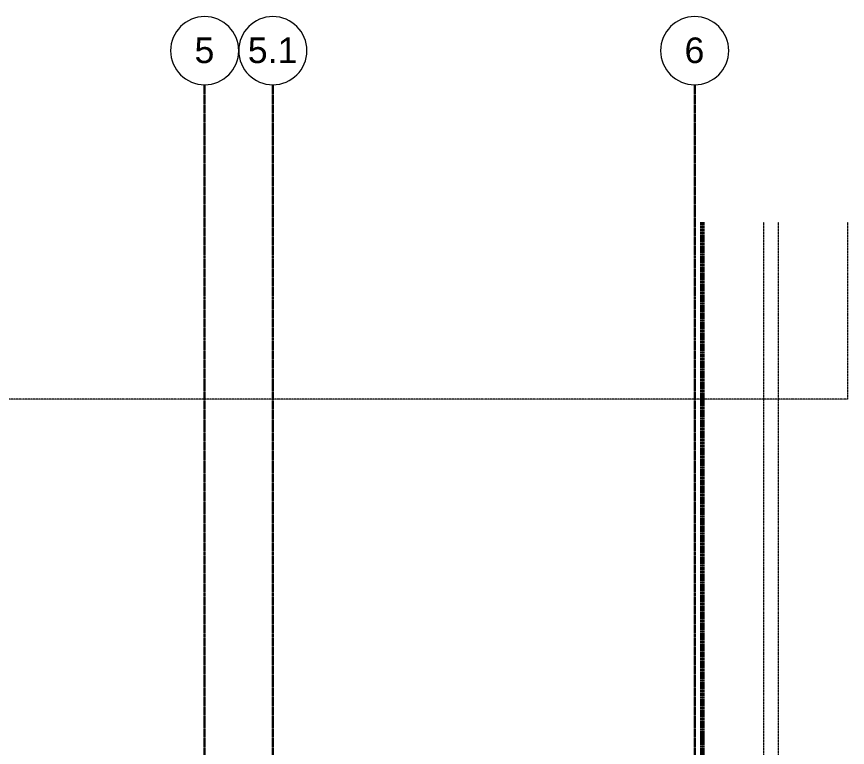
# Model space of a CAD drawing. Header units: inches. Extents: x -4110 to -1807, y 9775 to 11251.
# Drawn here: x -2261.6 to -1871.6, y 10906.8 to 11249.9 of the extents above; entities that cross this region are included whole.
import ezdxf

# ---------------------------------------------------------------- set-up
doc = ezdxf.new("R2010")
doc.units = ezdxf.units.IN
doc.header["$MEASUREMENT"] = 0
for name, pattern in [('Aligning Line 1_8_', [0.25, 0.125, -0.125]), ('Aligning Line 1_8__2_', [0.25, 0.125, -0.125]), ('Double Dash 3_8_', [1, 0.375, -0.125, 0.125, -0.125, 0.125, -0.125]), ('Grid Line 1_2_', [0.875, 0.5, -0.125, 0.125, -0.125])]:
    doc.linetypes.add(name, pattern=pattern)
for name, color, linetype, lineweight in [('0-1', 7, 'Continuous', 5), ('0-3', 250, 'Double Dash 3_8_', 60), ('0-5', 165, 'Continuous', 5), ('C-PROP-LINE-1', 250, 'Double Dash 3_8_', 60), ('G-ANNO-SYMB', 111, 'Aligning Line 1_8_', 9), ('G-ANNO-SYMB-1', 147, 'Aligning Line 1_8_', 9), ('G-ANNO-SYMB-2', 147, 'Aligning Line 1_8__2_', 9), ('S-GRID-1', 1, 'Grid Line 1_2_', 30), ('S-GRID-IDEN', 1, 'Continuous', 9), ('S-GRID-IDEN-1', 147, 'Continuous', 9)]:
    doc.layers.add(name, color=color, linetype=linetype, lineweight=lineweight)
doc.styles.add('Arial', font='arial.ttf', dxfattribs={"height": 12})

# ---------------------------------------------------------------- blocks, each defined once
blk = doc.blocks.new('Family - ___-2657144-ENLARGED RCP - 2ND FLOOR PLAN - WEST')
at = {"layer": 'C-PROP-LINE-1'}
blk.add_line((-1939.77, 11153.43), (-1939.77, 9839.35), dxfattribs=at)
blk = doc.blocks.new('CTR - 1st Phase - Shell_rvt-1-ENLARGED RCP - 2ND FLOOR PLAN - WEST')
at = {"layer": '0-3'}
blk.add_blockref('Family - ___-2657144-ENLARGED RCP - 2ND FLOOR PLAN - WEST', (0, 0), dxfattribs=at)
blk = doc.blocks.new('CTR - 1st Phase -Stairs _ Elevators_rvt-1-ENLARGED RCP - 2ND FLOOR PLAN - WEST')
at = {"layer": 'G-ANNO-SYMB-1'}
blk.add_line((-1910.96, 11153.43), (-1910.96, 9839.35), dxfattribs=at)
blk = doc.blocks.new('Grid - Grid Head - Circle-1738874-ENLARGED RCP - 2ND FLOOR PLAN - WEST')
at = {"layer": 'S-GRID-IDEN-1'}
for start, end in [(360, 180), (180, 360)]:
    blk.add_arc((0, 0), 0.25, start, end, dxfattribs=at)
blk = doc.blocks.new('CTR - 1st Phase - Structure_rvt-1-ENLARGED RCP - 2ND FLOOR PLAN - WEST')
at = {"layer": 'G-ANNO-SYMB-2'}
for p, q in [((-1910.96, 11153.43), (-1910.96, 9839.35)), ((-1904.06, 11153.43), (-1904.06, 9867.01))]:
    blk.add_line(p, q, dxfattribs=at)
at = {"layer": 'S-GRID-1'}
for p, q in [((-2173.32, 9774.88), (-2173.32, 11217.93)), ((-2141.32, 9774.88), (-2141.32, 11217.93)), ((-1943.32, 9774.88), (-1943.32, 11217.93))]:
    blk.add_line(p, q, dxfattribs=at)
at = {"layer": '0-5', "xscale": 63.99999999999997, "yscale": 63.99999999999997, "zscale": 63.99999999999997}
for p in [(-2173.32, 11233.93), (-2141.32, 11233.93), (-1943.32, 11233.93)]:
    blk.add_blockref('Grid - Grid Head - Circle-1738874-ENLARGED RCP - 2ND FLOOR PLAN - WEST', p, dxfattribs=at)
at = {"layer": 'S-GRID-IDEN', "char_height": 12, "attachment_point": 1, "style": 'Arial'}
for s, insert, width in [('5', (-2178.08, 11240.12), 11.312), ('5.1', (-2153.08, 11240.12), 28.28), ('6', (-1948.08, 11240.12), 11.312)]:
    blk.add_mtext(s, dxfattribs=dict(at, insert=insert, width=width))

msp = doc.modelspace()

# ---------------------------------------------------------------- linework, layer by layer
at = {"layer": 'G-ANNO-SYMB'}
for p, q in [((-1910.96, 11153.43), (-1910.96, 9839.35)), ((-1871.64, 11153.43), (-1871.64, 11070.38)), ((-1871.64, 11070.38), (-4027.08, 11070.38))]:
    msp.add_line(p, q, dxfattribs=at)

# ---------------------------------------------------------------- block references
at = {"layer": '0-1'}
for name in ['CTR - 1st Phase - Structure_rvt-1-ENLARGED RCP - 2ND FLOOR PLAN - WEST', 'CTR - 1st Phase - Shell_rvt-1-ENLARGED RCP - 2ND FLOOR PLAN - WEST', 'CTR - 1st Phase -Stairs _ Elevators_rvt-1-ENLARGED RCP - 2ND FLOOR PLAN - WEST']:
    msp.add_blockref(name, (0, 0), dxfattribs=at)

doc.saveas('drawing.dxf')
